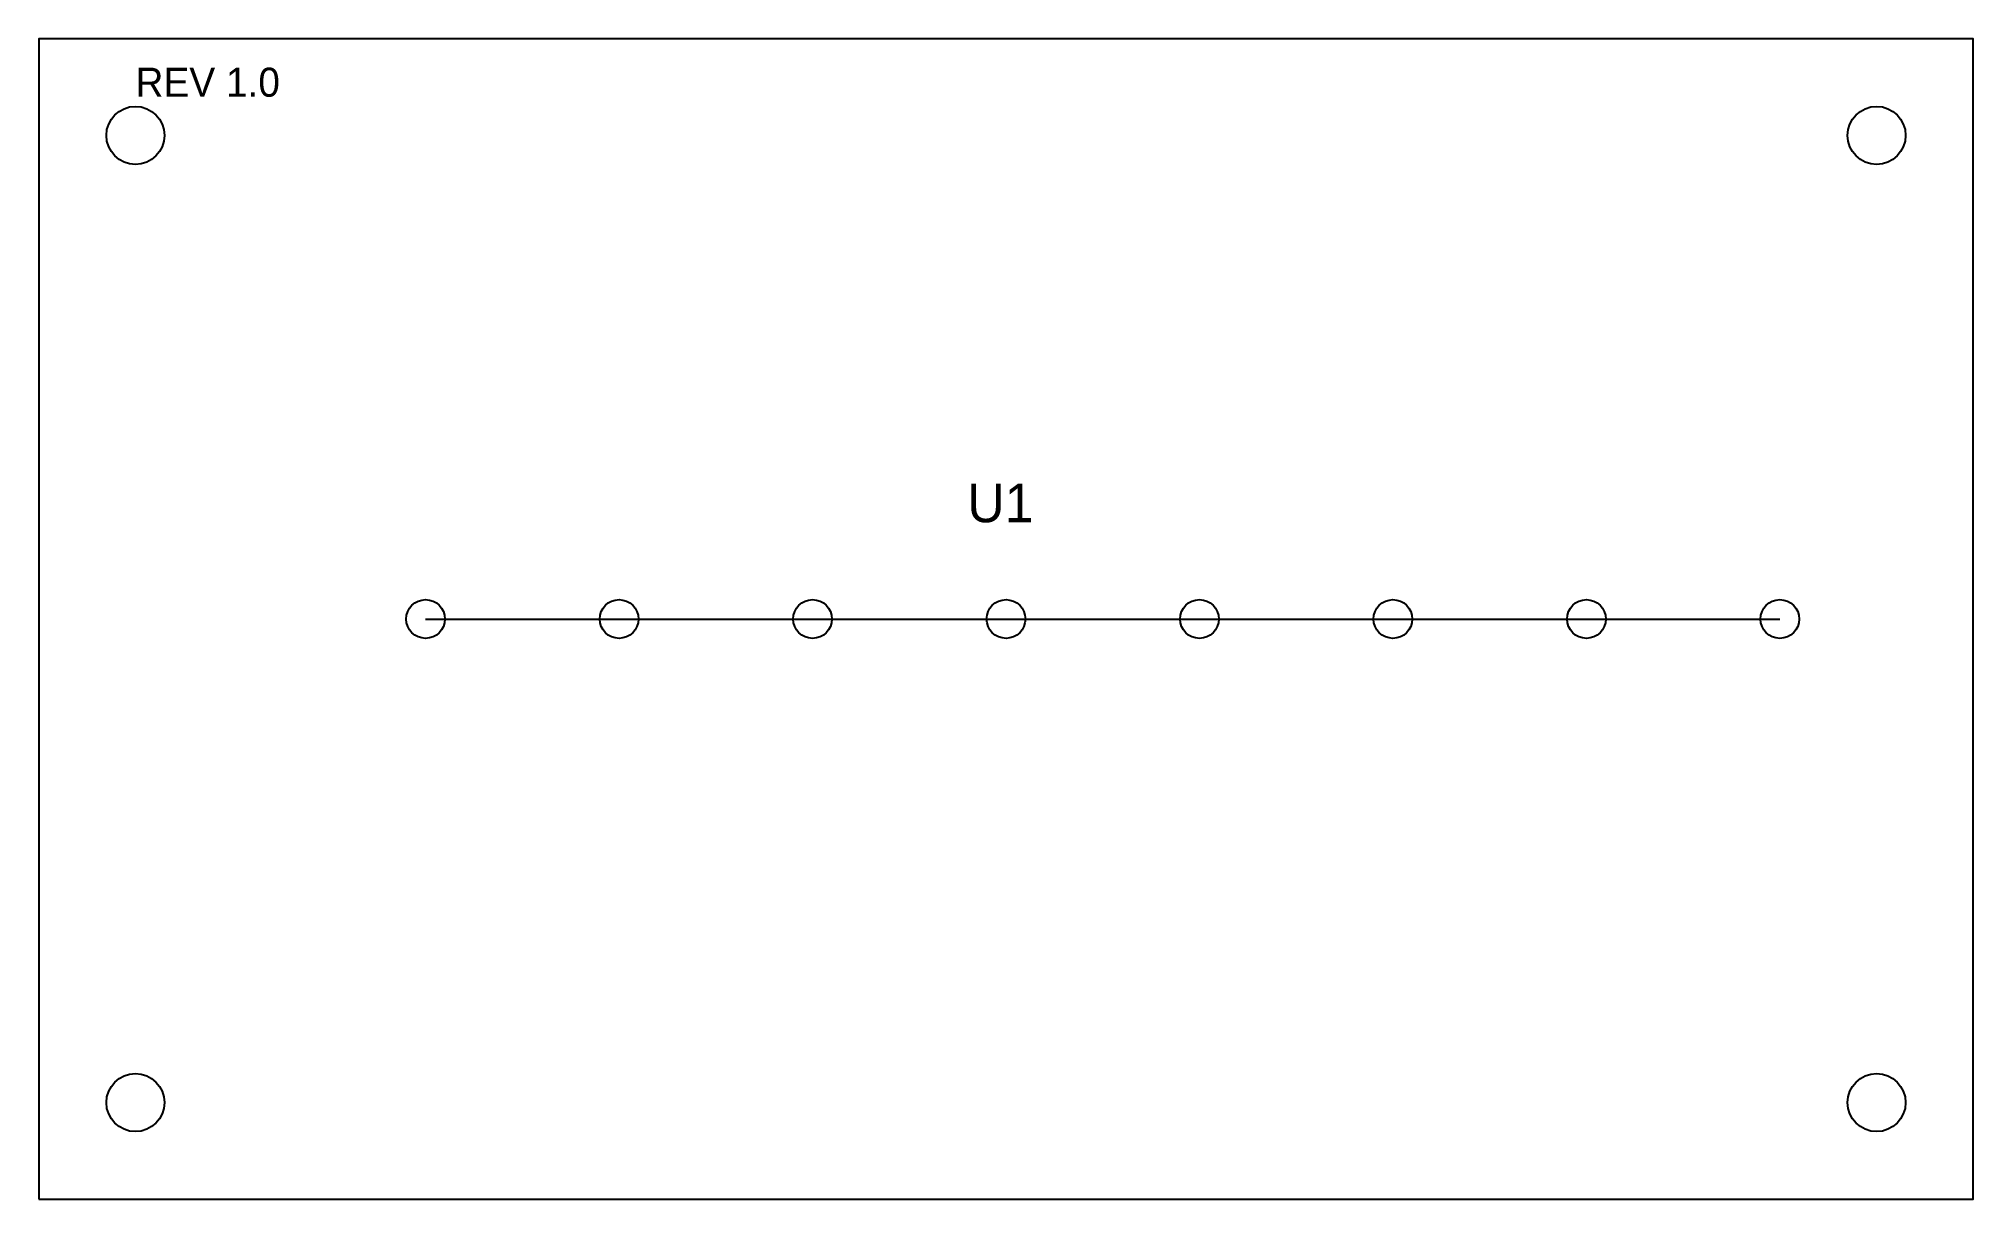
# Model space of a CAD drawing. Header units: metres. Extents: x 0 to 100, y 0 to 60.
import ezdxf

# ---------------------------------------------------------------- set-up
doc = ezdxf.new("R2010")
doc.units = ezdxf.units.M
for name, color, linetype in [('BOARD_OUTLINE', 7, 'Continuous'), ('HOLES', 1, 'Continuous'), ('PADS', 3, 'Continuous'), ('SILKSCREEN', 2, 'Continuous'), ('TRACES', 5, 'Continuous')]:
    doc.layers.add(name, color=color, linetype=linetype)

msp = doc.modelspace()

# ---------------------------------------------------------------- linework, layer by layer
at = {"layer": 'BOARD_OUTLINE'}
msp.add_lwpolyline([(0, 0), (100, 0), (100, 60), (0, 60), (0, 0)], dxfattribs=at)
at = {"layer": 'HOLES'}
for centre in [(5, 55), (95, 55), (5, 5), (95, 5)]:
    msp.add_circle(centre, 1.5, dxfattribs=at)
at = {"layer": 'PADS'}
for centre in [(20, 30), (30, 30), (40, 30), (50, 30), (60, 30), (70, 30), (80, 30), (90, 30)]:
    msp.add_circle(centre, 1, dxfattribs=at)
at = {"layer": 'TRACES'}
msp.add_line((20, 30), (90, 30), dxfattribs=at)

# ---------------------------------------------------------------- texts
at = {"layer": 'SILKSCREEN'}
for s, height, p in [('REV 1.0', 1.5, (5, 57)), ('U1', 2, (48, 35))]:
    msp.add_text(s, height=height, dxfattribs=at).set_placement(p)

doc.saveas('drawing.dxf')
